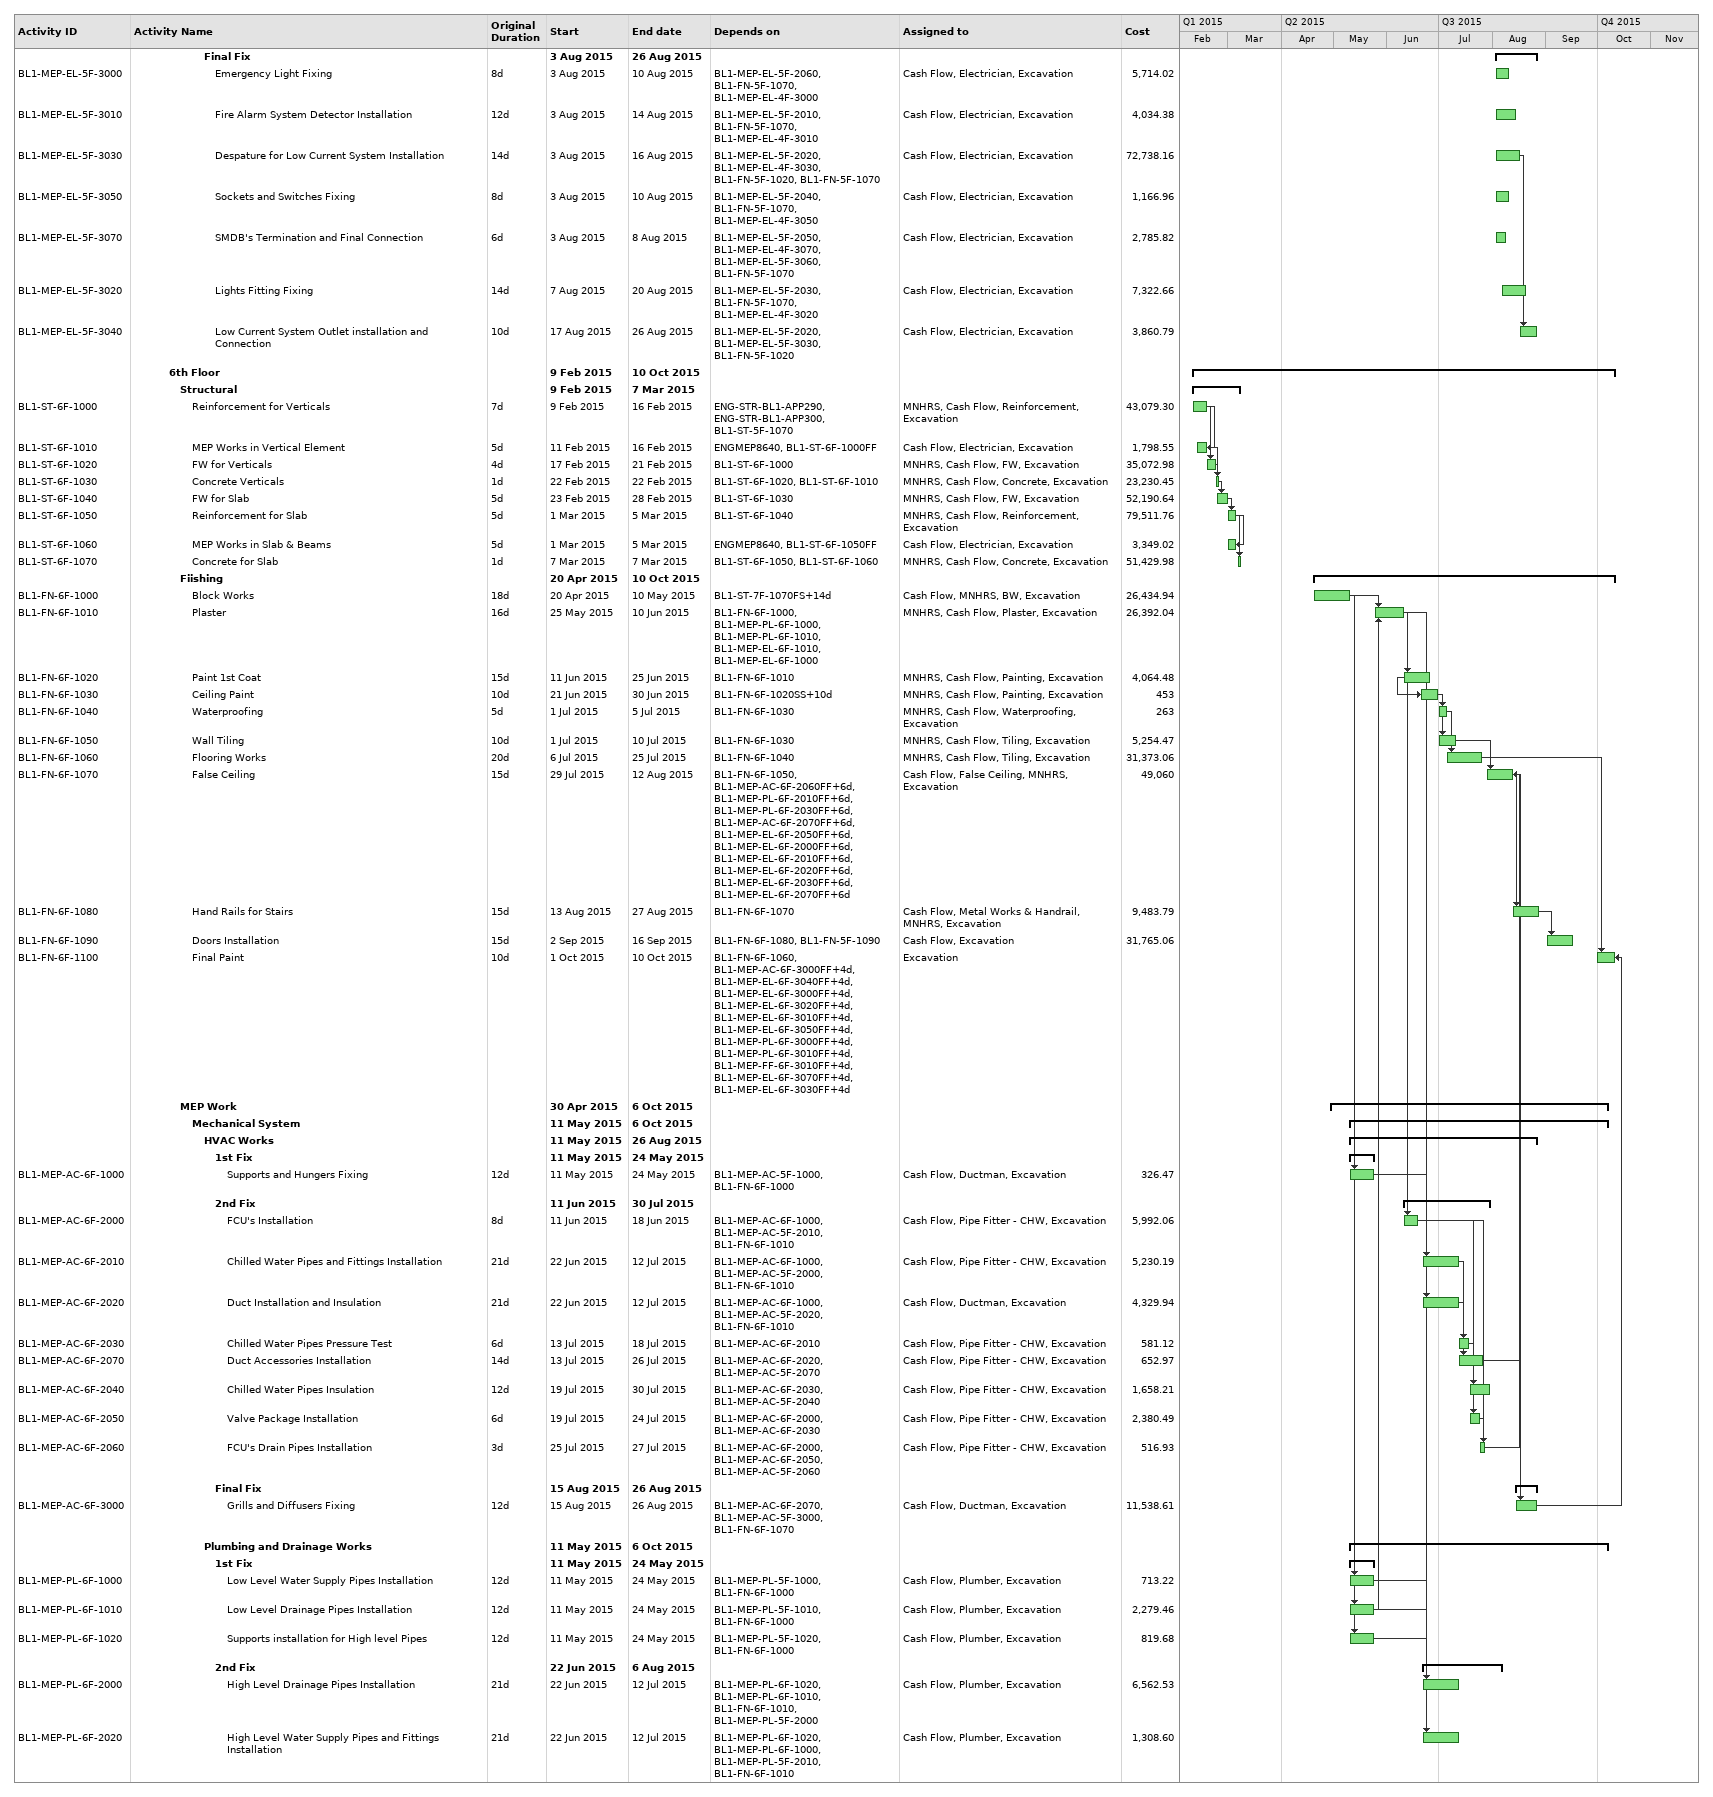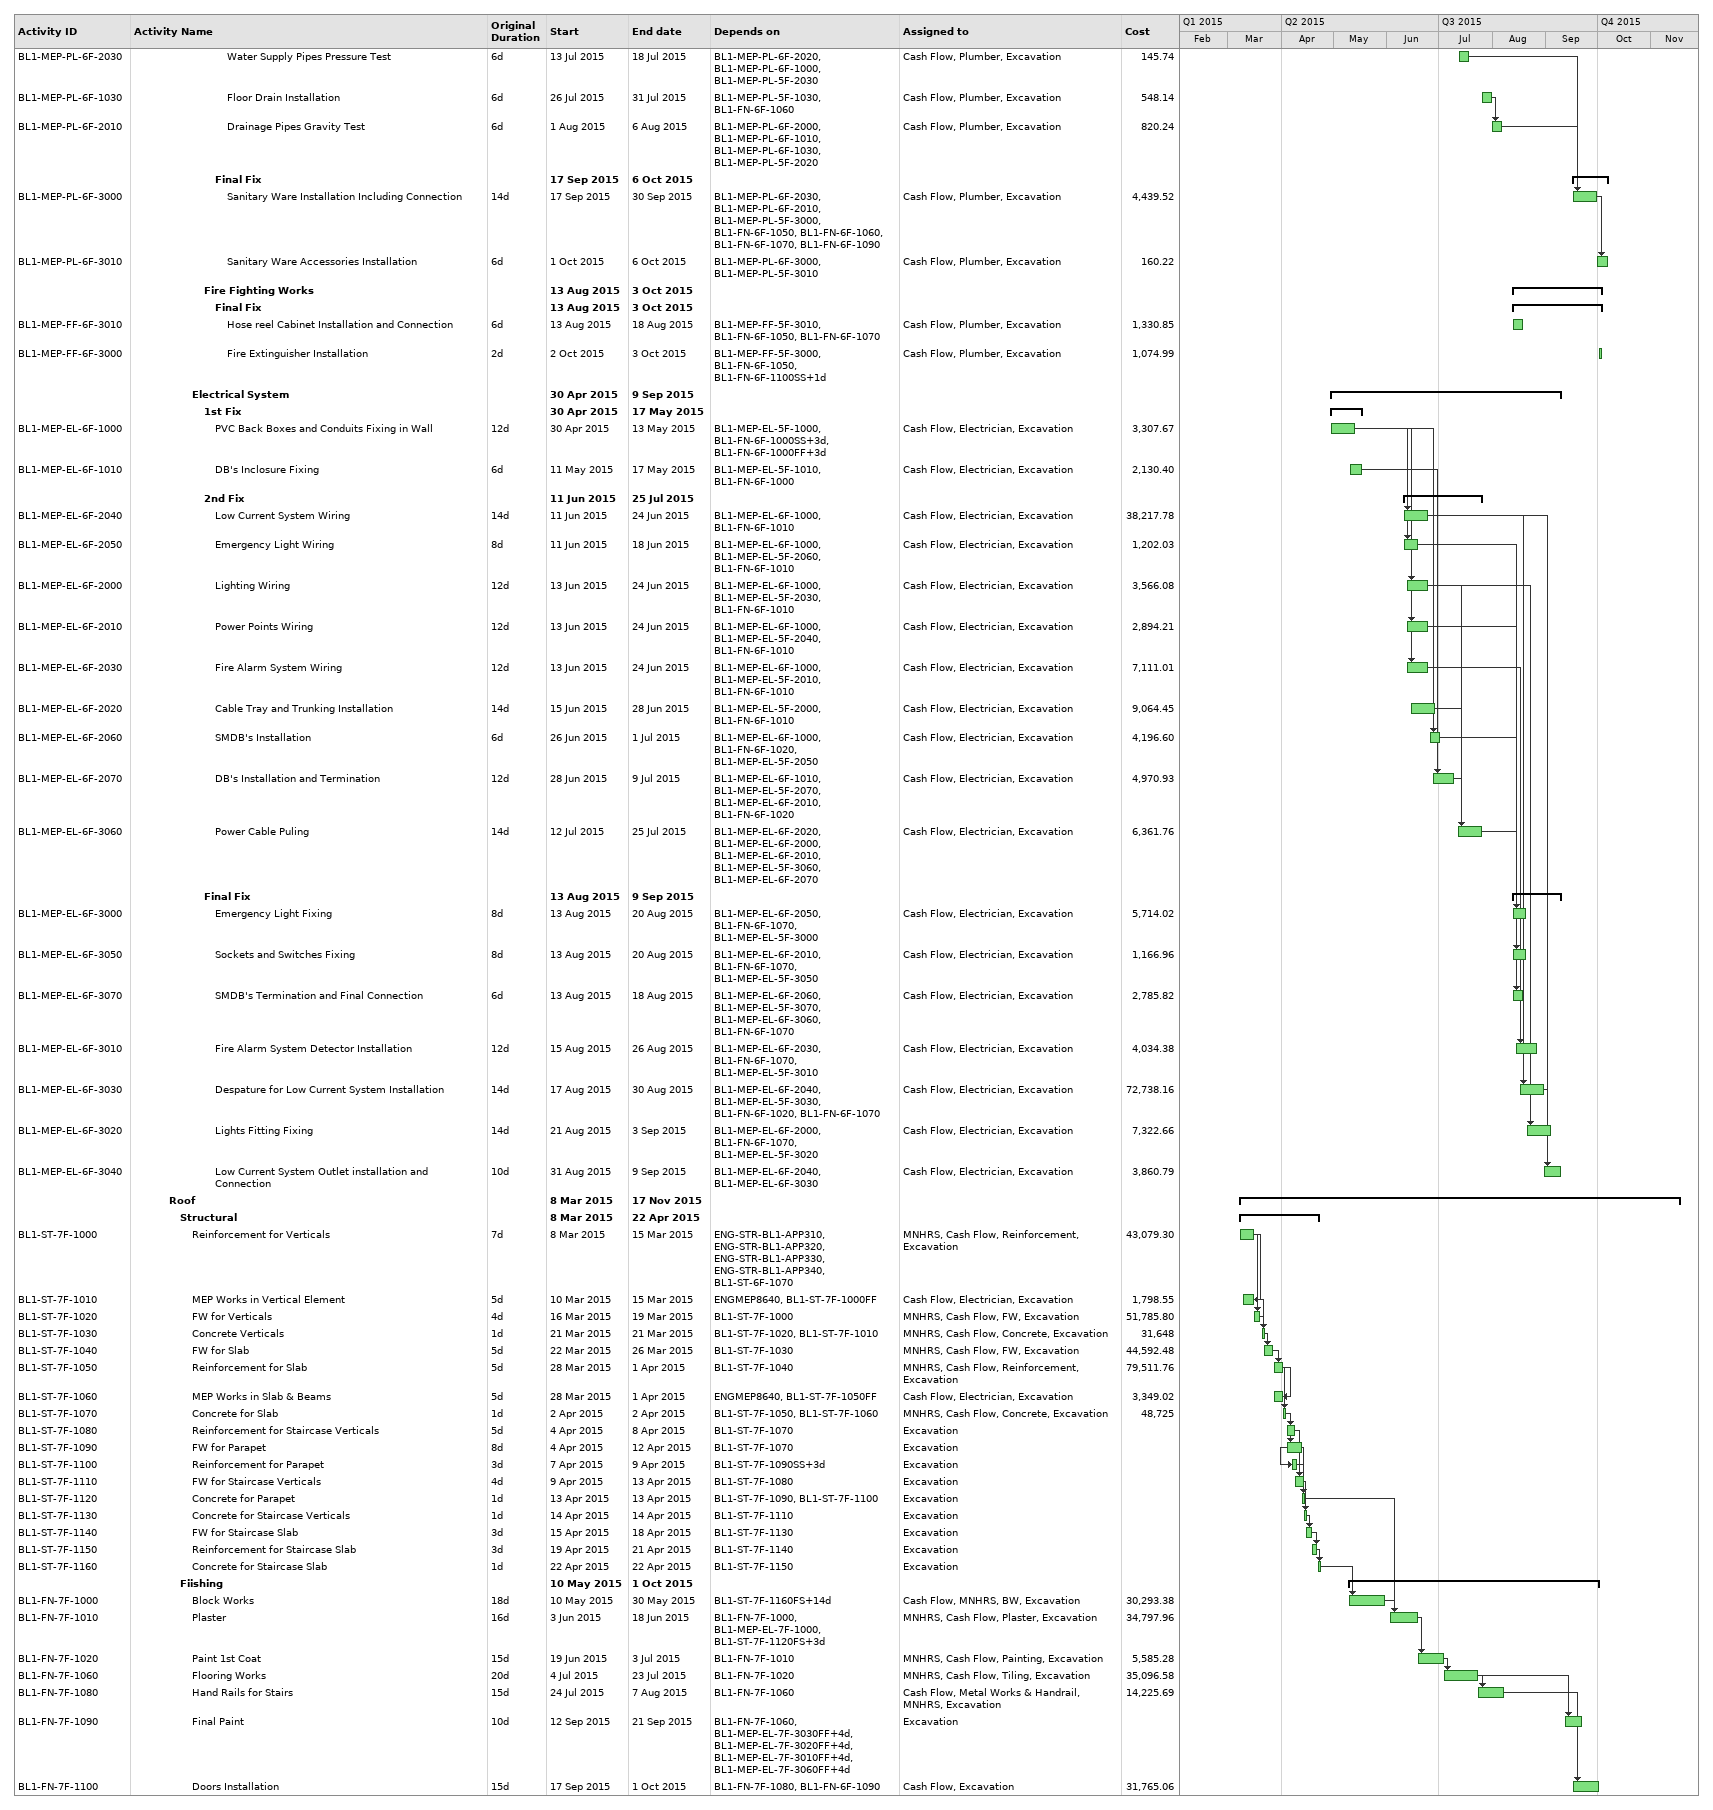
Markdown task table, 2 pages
| ID | Level | Task | Original duration | Start | Finish | Predecessors | Resources | Cost |
|---|---|---|---|---|---|---|---|---|
|  | 7 | **Final Fix** |  | 2015-08-03 | 2015-08-26 |  |  |  |
| BL1-MEP-EL-5F-3000 | 8 | Emergency Light Fixing | 8d | 2015-08-03 | 2015-08-10 | BL1-MEP-EL-5F-2060, BL1-FN-5F-1070, BL1-MEP-EL-4F-3000 | Cash Flow, Electrician, Excavation | 5714.02 |
| BL1-MEP-EL-5F-3010 | 8 | Fire Alarm System Detector Installation | 12d | 2015-08-03 | 2015-08-14 | BL1-MEP-EL-5F-2010, BL1-FN-5F-1070, BL1-MEP-EL-4F-3010 | Cash Flow, Electrician, Excavation | 4034.38 |
| BL1-MEP-EL-5F-3030 | 8 | Despature for Low Current System Installation | 14d | 2015-08-03 | 2015-08-16 | BL1-MEP-EL-5F-2020, BL1-MEP-EL-4F-3030, BL1-FN-5F-1020, BL1-FN-5F-1070 | Cash Flow, Electrician, Excavation | 72738.16 |
| BL1-MEP-EL-5F-3050 | 8 | Sockets and Switches Fixing | 8d | 2015-08-03 | 2015-08-10 | BL1-MEP-EL-5F-2040, BL1-FN-5F-1070, BL1-MEP-EL-4F-3050 | Cash Flow, Electrician, Excavation | 1166.96 |
| BL1-MEP-EL-5F-3070 | 8 | SMDB's Termination and Final Connection | 6d | 2015-08-03 | 2015-08-08 | BL1-MEP-EL-5F-2050, BL1-MEP-EL-4F-3070, BL1-MEP-EL-5F-3060, BL1-FN-5F-1070 | Cash Flow, Electrician, Excavation | 2785.82 |
| BL1-MEP-EL-5F-3020 | 8 | Lights Fitting Fixing | 14d | 2015-08-07 | 2015-08-20 | BL1-MEP-EL-5F-2030, BL1-FN-5F-1070, BL1-MEP-EL-4F-3020 | Cash Flow, Electrician, Excavation | 7322.66 |
| BL1-MEP-EL-5F-3040 | 8 | Low Current System Outlet installation and Connection | 10d | 2015-08-17 | 2015-08-26 | BL1-MEP-EL-5F-2020, BL1-MEP-EL-5F-3030, BL1-FN-5F-1020 | Cash Flow, Electrician, Excavation | 3860.79 |
|  | 4 | **6th Floor** |  | 2015-02-09 | 2015-10-10 |  |  |  |
|  | 5 | **Structural** |  | 2015-02-09 | 2015-03-07 |  |  |  |
| BL1-ST-6F-1000 | 6 | Reinforcement for Verticals | 7d | 2015-02-09 | 2015-02-16 | ENG-STR-BL1-APP290, ENG-STR-BL1-APP300, BL1-ST-5F-1070 | MNHRS, Cash Flow, Reinforcement, Excavation | 43079.30 |
| BL1-ST-6F-1010 | 6 | MEP Works in Vertical Element | 5d | 2015-02-11 | 2015-02-16 | ENGMEP8640, BL1-ST-6F-1000FF | Cash Flow, Electrician, Excavation | 1798.55 |
| BL1-ST-6F-1020 | 6 | FW for Verticals | 4d | 2015-02-17 | 2015-02-21 | BL1-ST-6F-1000 | MNHRS, Cash Flow, FW, Excavation | 35072.98 |
| BL1-ST-6F-1030 | 6 | Concrete Verticals | 1d | 2015-02-22 | 2015-02-22 | BL1-ST-6F-1020, BL1-ST-6F-1010 | MNHRS, Cash Flow, Concrete, Excavation | 23230.45 |
| BL1-ST-6F-1040 | 6 | FW for Slab | 5d | 2015-02-23 | 2015-02-28 | BL1-ST-6F-1030 | MNHRS, Cash Flow, FW, Excavation | 52190.64 |
| BL1-ST-6F-1050 | 6 | Reinforcement for Slab | 5d | 2015-03-01 | 2015-03-05 | BL1-ST-6F-1040 | MNHRS, Cash Flow, Reinforcement, Excavation | 79511.76 |
| BL1-ST-6F-1060 | 6 | MEP Works in Slab & Beams | 5d | 2015-03-01 | 2015-03-05 | ENGMEP8640, BL1-ST-6F-1050FF | Cash Flow, Electrician, Excavation | 3349.02 |
| BL1-ST-6F-1070 | 6 | Concrete for Slab | 1d | 2015-03-07 | 2015-03-07 | BL1-ST-6F-1050, BL1-ST-6F-1060 | MNHRS, Cash Flow, Concrete, Excavation | 51429.98 |
|  | 5 | **Fiishing** |  | 2015-04-20 | 2015-10-10 |  |  |  |
| BL1-FN-6F-1000 | 6 | Block Works | 18d | 2015-04-20 | 2015-05-10 | BL1-ST-7F-1070FS+14d | Cash Flow, MNHRS, BW, Excavation | 26434.94 |
| BL1-FN-6F-1010 | 6 | Plaster | 16d | 2015-05-25 | 2015-06-10 | BL1-FN-6F-1000, BL1-MEP-PL-6F-1000, BL1-MEP-PL-6F-1010, BL1-MEP-EL-6F-1010, BL1-MEP-EL-6F-1000 | MNHRS, Cash Flow, Plaster, Excavation | 26392.04 |
| BL1-FN-6F-1020 | 6 | Paint 1st Coat | 15d | 2015-06-11 | 2015-06-25 | BL1-FN-6F-1010 | MNHRS, Cash Flow, Painting, Excavation | 4064.48 |
| BL1-FN-6F-1030 | 6 | Ceiling Paint | 10d | 2015-06-21 | 2015-06-30 | BL1-FN-6F-1020SS+10d | MNHRS, Cash Flow, Painting, Excavation | 453 |
| BL1-FN-6F-1040 | 6 | Waterproofing | 5d | 2015-07-01 | 2015-07-05 | BL1-FN-6F-1030 | MNHRS, Cash Flow, Waterproofing, Excavation | 263 |
| BL1-FN-6F-1050 | 6 | Wall Tiling | 10d | 2015-07-01 | 2015-07-10 | BL1-FN-6F-1030 | MNHRS, Cash Flow, Tiling, Excavation | 5254.47 |
| BL1-FN-6F-1060 | 6 | Flooring Works | 20d | 2015-07-06 | 2015-07-25 | BL1-FN-6F-1040 | MNHRS, Cash Flow, Tiling, Excavation | 31373.06 |
| BL1-FN-6F-1070 | 6 | False Ceiling | 15d | 2015-07-29 | 2015-08-12 | BL1-FN-6F-1050, BL1-MEP-AC-6F-2060FF+6d, BL1-MEP-PL-6F-2010FF+6d, BL1-MEP-PL-6F-2030FF+6d, BL1-MEP-AC-6F-2070FF+6d, BL1-MEP-EL-6F-2050FF+6d, BL1-MEP-EL-6F-2000FF+6d, BL1-MEP-EL-6F-2010FF+6d, BL1-MEP-EL-6F-2020FF+6d, BL1-MEP-EL-6F-2030FF+6d, BL1-MEP-EL-6F-2070FF+6d | Cash Flow, False Ceiling, MNHRS, Excavation | 49060 |
| BL1-FN-6F-1080 | 6 | Hand Rails for Stairs | 15d | 2015-08-13 | 2015-08-27 | BL1-FN-6F-1070 | Cash Flow, Metal Works & Handrail, MNHRS, Excavation | 9483.79 |
| BL1-FN-6F-1090 | 6 | Doors Installation | 15d | 2015-09-02 | 2015-09-16 | BL1-FN-6F-1080, BL1-FN-5F-1090 | Cash Flow, Excavation | 31765.06 |
| BL1-FN-6F-1100 | 6 | Final Paint | 10d | 2015-10-01 | 2015-10-10 | BL1-FN-6F-1060, BL1-MEP-AC-6F-3000FF+4d, BL1-MEP-EL-6F-3040FF+4d, BL1-MEP-EL-6F-3000FF+4d, BL1-MEP-EL-6F-3020FF+4d, BL1-MEP-EL-6F-3010FF+4d, BL1-MEP-EL-6F-3050FF+4d, BL1-MEP-PL-6F-3000FF+4d, BL1-MEP-PL-6F-3010FF+4d, BL1-MEP-FF-6F-3010FF+4d, BL1-MEP-EL-6F-3070FF+4d, BL1-MEP-EL-6F-3030FF+4d | Excavation |  |
|  | 5 | **MEP Work** |  | 2015-04-30 | 2015-10-06 |  |  |  |
|  | 6 | **Mechanical System** |  | 2015-05-11 | 2015-10-06 |  |  |  |
|  | 7 | **HVAC Works** |  | 2015-05-11 | 2015-08-26 |  |  |  |
|  | 8 | **1st Fix** |  | 2015-05-11 | 2015-05-24 |  |  |  |
| BL1-MEP-AC-6F-1000 | 9 | Supports and Hungers Fixing | 12d | 2015-05-11 | 2015-05-24 | BL1-MEP-AC-5F-1000, BL1-FN-6F-1000 | Cash Flow, Ductman, Excavation | 326.47 |
|  | 8 | **2nd Fix** |  | 2015-06-11 | 2015-07-30 |  |  |  |
| BL1-MEP-AC-6F-2000 | 9 | FCU's Installation | 8d | 2015-06-11 | 2015-06-18 | BL1-MEP-AC-6F-1000, BL1-MEP-AC-5F-2010, BL1-FN-6F-1010 | Cash Flow, Pipe Fitter - CHW, Excavation | 5992.06 |
| BL1-MEP-AC-6F-2010 | 9 | Chilled Water Pipes and Fittings Installation | 21d | 2015-06-22 | 2015-07-12 | BL1-MEP-AC-6F-1000, BL1-MEP-AC-5F-2000, BL1-FN-6F-1010 | Cash Flow, Pipe Fitter - CHW, Excavation | 5230.19 |
| BL1-MEP-AC-6F-2020 | 9 | Duct Installation and Insulation | 21d | 2015-06-22 | 2015-07-12 | BL1-MEP-AC-6F-1000, BL1-MEP-AC-5F-2020, BL1-FN-6F-1010 | Cash Flow, Ductman, Excavation | 4329.94 |
| BL1-MEP-AC-6F-2030 | 9 | Chilled Water Pipes Pressure Test | 6d | 2015-07-13 | 2015-07-18 | BL1-MEP-AC-6F-2010 | Cash Flow, Pipe Fitter - CHW, Excavation | 581.12 |
| BL1-MEP-AC-6F-2070 | 9 | Duct Accessories Installation | 14d | 2015-07-13 | 2015-07-26 | BL1-MEP-AC-6F-2020, BL1-MEP-AC-5F-2070 | Cash Flow, Pipe Fitter - CHW, Excavation | 652.97 |
| BL1-MEP-AC-6F-2040 | 9 | Chilled Water Pipes Insulation | 12d | 2015-07-19 | 2015-07-30 | BL1-MEP-AC-6F-2030, BL1-MEP-AC-5F-2040 | Cash Flow, Pipe Fitter - CHW, Excavation | 1658.21 |
| BL1-MEP-AC-6F-2050 | 9 | Valve Package Installation | 6d | 2015-07-19 | 2015-07-24 | BL1-MEP-AC-6F-2000, BL1-MEP-AC-6F-2030 | Cash Flow, Pipe Fitter - CHW, Excavation | 2380.49 |
| BL1-MEP-AC-6F-2060 | 9 | FCU's Drain Pipes Installation | 3d | 2015-07-25 | 2015-07-27 | BL1-MEP-AC-6F-2000, BL1-MEP-AC-6F-2050, BL1-MEP-AC-5F-2060 | Cash Flow, Pipe Fitter - CHW, Excavation | 516.93 |
|  | 8 | **Final Fix** |  | 2015-08-15 | 2015-08-26 |  |  |  |
| BL1-MEP-AC-6F-3000 | 9 | Grills and Diffusers Fixing | 12d | 2015-08-15 | 2015-08-26 | BL1-MEP-AC-6F-2070, BL1-MEP-AC-5F-3000, BL1-FN-6F-1070 | Cash Flow, Ductman, Excavation | 11538.61 |
|  | 7 | **Plumbing and Drainage Works** |  | 2015-05-11 | 2015-10-06 |  |  |  |
|  | 8 | **1st Fix** |  | 2015-05-11 | 2015-05-24 |  |  |  |
| BL1-MEP-PL-6F-1000 | 9 | Low Level Water Supply Pipes Installation | 12d | 2015-05-11 | 2015-05-24 | BL1-MEP-PL-5F-1000, BL1-FN-6F-1000 | Cash Flow, Plumber, Excavation | 713.22 |
| BL1-MEP-PL-6F-1010 | 9 | Low Level Drainage Pipes Installation | 12d | 2015-05-11 | 2015-05-24 | BL1-MEP-PL-5F-1010, BL1-FN-6F-1000 | Cash Flow, Plumber, Excavation | 2279.46 |
| BL1-MEP-PL-6F-1020 | 9 | Supports installation for High level Pipes | 12d | 2015-05-11 | 2015-05-24 | BL1-MEP-PL-5F-1020, BL1-FN-6F-1000 | Cash Flow, Plumber, Excavation | 819.68 |
|  | 8 | **2nd Fix** |  | 2015-06-22 | 2015-08-06 |  |  |  |
| BL1-MEP-PL-6F-2000 | 9 | High Level Drainage Pipes Installation | 21d | 2015-06-22 | 2015-07-12 | BL1-MEP-PL-6F-1020, BL1-MEP-PL-6F-1010, BL1-FN-6F-1010, BL1-MEP-PL-5F-2000 | Cash Flow, Plumber, Excavation | 6562.53 |
| BL1-MEP-PL-6F-2020 | 9 | High Level Water Supply Pipes and Fittings Installation | 21d | 2015-06-22 | 2015-07-12 | BL1-MEP-PL-6F-1020, BL1-MEP-PL-6F-1000, BL1-MEP-PL-5F-2010, BL1-FN-6F-1010 | Cash Flow, Plumber, Excavation | 1308.60 |
| BL1-MEP-PL-6F-2030 | 9 | Water Supply Pipes Pressure Test | 6d | 2015-07-13 | 2015-07-18 | BL1-MEP-PL-6F-2020, BL1-MEP-PL-6F-1000, BL1-MEP-PL-5F-2030 | Cash Flow, Plumber, Excavation | 145.74 |
| BL1-MEP-PL-6F-1030 | 9 | Floor Drain Installation | 6d | 2015-07-26 | 2015-07-31 | BL1-MEP-PL-5F-1030, BL1-FN-6F-1060 | Cash Flow, Plumber, Excavation | 548.14 |
| BL1-MEP-PL-6F-2010 | 9 | Drainage Pipes Gravity Test | 6d | 2015-08-01 | 2015-08-06 | BL1-MEP-PL-6F-2000, BL1-MEP-PL-6F-1010, BL1-MEP-PL-6F-1030, BL1-MEP-PL-5F-2020 | Cash Flow, Plumber, Excavation | 820.24 |
|  | 8 | **Final Fix** |  | 2015-09-17 | 2015-10-06 |  |  |  |
| BL1-MEP-PL-6F-3000 | 9 | Sanitary Ware Installation Including Connection | 14d | 2015-09-17 | 2015-09-30 | BL1-MEP-PL-6F-2030, BL1-MEP-PL-6F-2010, BL1-MEP-PL-5F-3000, BL1-FN-6F-1050, BL1-FN-6F-1060, BL1-FN-6F-1070, BL1-FN-6F-1090 | Cash Flow, Plumber, Excavation | 4439.52 |
| BL1-MEP-PL-6F-3010 | 9 | Sanitary Ware Accessories Installation | 6d | 2015-10-01 | 2015-10-06 | BL1-MEP-PL-6F-3000, BL1-MEP-PL-5F-3010 | Cash Flow, Plumber, Excavation | 160.22 |
|  | 7 | **Fire Fighting Works** |  | 2015-08-13 | 2015-10-03 |  |  |  |
|  | 8 | **Final Fix** |  | 2015-08-13 | 2015-10-03 |  |  |  |
| BL1-MEP-FF-6F-3010 | 9 | Hose reel Cabinet Installation and Connection | 6d | 2015-08-13 | 2015-08-18 | BL1-MEP-FF-5F-3010, BL1-FN-6F-1050, BL1-FN-6F-1070 | Cash Flow, Plumber, Excavation | 1330.85 |
| BL1-MEP-FF-6F-3000 | 9 | Fire Extinguisher Installation | 2d | 2015-10-02 | 2015-10-03 | BL1-MEP-FF-5F-3000, BL1-FN-6F-1050, BL1-FN-6F-1100SS+1d | Cash Flow, Plumber, Excavation | 1074.99 |
|  | 6 | **Electrical System** |  | 2015-04-30 | 2015-09-09 |  |  |  |
|  | 7 | **1st Fix** |  | 2015-04-30 | 2015-05-17 |  |  |  |
| BL1-MEP-EL-6F-1000 | 8 | PVC Back Boxes and Conduits Fixing in Wall | 12d | 2015-04-30 | 2015-05-13 | BL1-MEP-EL-5F-1000, BL1-FN-6F-1000SS+3d, BL1-FN-6F-1000FF+3d | Cash Flow, Electrician, Excavation | 3307.67 |
| BL1-MEP-EL-6F-1010 | 8 | DB's Inclosure Fixing | 6d | 2015-05-11 | 2015-05-17 | BL1-MEP-EL-5F-1010, BL1-FN-6F-1000 | Cash Flow, Electrician, Excavation | 2130.40 |
|  | 7 | **2nd Fix** |  | 2015-06-11 | 2015-07-25 |  |  |  |
| BL1-MEP-EL-6F-2040 | 8 | Low Current System Wiring | 14d | 2015-06-11 | 2015-06-24 | BL1-MEP-EL-6F-1000, BL1-FN-6F-1010 | Cash Flow, Electrician, Excavation | 38217.78 |
| BL1-MEP-EL-6F-2050 | 8 | Emergency Light Wiring | 8d | 2015-06-11 | 2015-06-18 | BL1-MEP-EL-6F-1000, BL1-MEP-EL-5F-2060, BL1-FN-6F-1010 | Cash Flow, Electrician, Excavation | 1202.03 |
| BL1-MEP-EL-6F-2000 | 8 | Lighting Wiring | 12d | 2015-06-13 | 2015-06-24 | BL1-MEP-EL-6F-1000, BL1-MEP-EL-5F-2030, BL1-FN-6F-1010 | Cash Flow, Electrician, Excavation | 3566.08 |
| BL1-MEP-EL-6F-2010 | 8 | Power Points Wiring | 12d | 2015-06-13 | 2015-06-24 | BL1-MEP-EL-6F-1000, BL1-MEP-EL-5F-2040, BL1-FN-6F-1010 | Cash Flow, Electrician, Excavation | 2894.21 |
| BL1-MEP-EL-6F-2030 | 8 | Fire Alarm System Wiring | 12d | 2015-06-13 | 2015-06-24 | BL1-MEP-EL-6F-1000, BL1-MEP-EL-5F-2010, BL1-FN-6F-1010 | Cash Flow, Electrician, Excavation | 7111.01 |
| BL1-MEP-EL-6F-2020 | 8 | Cable Tray and Trunking Installation | 14d | 2015-06-15 | 2015-06-28 | BL1-MEP-EL-5F-2000, BL1-FN-6F-1010 | Cash Flow, Electrician, Excavation | 9064.45 |
| BL1-MEP-EL-6F-2060 | 8 | SMDB's Installation | 6d | 2015-06-26 | 2015-07-01 | BL1-MEP-EL-6F-1000, BL1-FN-6F-1020, BL1-MEP-EL-5F-2050 | Cash Flow, Electrician, Excavation | 4196.60 |
| BL1-MEP-EL-6F-2070 | 8 | DB's Installation and Termination | 12d | 2015-06-28 | 2015-07-09 | BL1-MEP-EL-6F-1010, BL1-MEP-EL-5F-2070, BL1-MEP-EL-6F-2010, BL1-FN-6F-1020 | Cash Flow, Electrician, Excavation | 4970.93 |
| BL1-MEP-EL-6F-3060 | 8 | Power Cable Puling | 14d | 2015-07-12 | 2015-07-25 | BL1-MEP-EL-6F-2020, BL1-MEP-EL-6F-2000, BL1-MEP-EL-6F-2010, BL1-MEP-EL-5F-3060, BL1-MEP-EL-6F-2070 | Cash Flow, Electrician, Excavation | 6361.76 |
|  | 7 | **Final Fix** |  | 2015-08-13 | 2015-09-09 |  |  |  |
| BL1-MEP-EL-6F-3000 | 8 | Emergency Light Fixing | 8d | 2015-08-13 | 2015-08-20 | BL1-MEP-EL-6F-2050, BL1-FN-6F-1070, BL1-MEP-EL-5F-3000 | Cash Flow, Electrician, Excavation | 5714.02 |
| BL1-MEP-EL-6F-3050 | 8 | Sockets and Switches Fixing | 8d | 2015-08-13 | 2015-08-20 | BL1-MEP-EL-6F-2010, BL1-FN-6F-1070, BL1-MEP-EL-5F-3050 | Cash Flow, Electrician, Excavation | 1166.96 |
| BL1-MEP-EL-6F-3070 | 8 | SMDB's Termination and Final Connection | 6d | 2015-08-13 | 2015-08-18 | BL1-MEP-EL-6F-2060, BL1-MEP-EL-5F-3070, BL1-MEP-EL-6F-3060, BL1-FN-6F-1070 | Cash Flow, Electrician, Excavation | 2785.82 |
| BL1-MEP-EL-6F-3010 | 8 | Fire Alarm System Detector Installation | 12d | 2015-08-15 | 2015-08-26 | BL1-MEP-EL-6F-2030, BL1-FN-6F-1070, BL1-MEP-EL-5F-3010 | Cash Flow, Electrician, Excavation | 4034.38 |
| BL1-MEP-EL-6F-3030 | 8 | Despature for Low Current System Installation | 14d | 2015-08-17 | 2015-08-30 | BL1-MEP-EL-6F-2040, BL1-MEP-EL-5F-3030, BL1-FN-6F-1020, BL1-FN-6F-1070 | Cash Flow, Electrician, Excavation | 72738.16 |
| BL1-MEP-EL-6F-3020 | 8 | Lights Fitting Fixing | 14d | 2015-08-21 | 2015-09-03 | BL1-MEP-EL-6F-2000, BL1-FN-6F-1070, BL1-MEP-EL-5F-3020 | Cash Flow, Electrician, Excavation | 7322.66 |
| BL1-MEP-EL-6F-3040 | 8 | Low Current System Outlet installation and Connection | 10d | 2015-08-31 | 2015-09-09 | BL1-MEP-EL-6F-2040, BL1-MEP-EL-6F-3030 | Cash Flow, Electrician, Excavation | 3860.79 |
|  | 4 | **Roof** |  | 2015-03-08 | 2015-11-17 |  |  |  |
|  | 5 | **Structural** |  | 2015-03-08 | 2015-04-22 |  |  |  |
| BL1-ST-7F-1000 | 6 | Reinforcement for Verticals | 7d | 2015-03-08 | 2015-03-15 | ENG-STR-BL1-APP310, ENG-STR-BL1-APP320, ENG-STR-BL1-APP330, ENG-STR-BL1-APP340, BL1-ST-6F-1070 | MNHRS, Cash Flow, Reinforcement, Excavation | 43079.30 |
| BL1-ST-7F-1010 | 6 | MEP Works in Vertical Element | 5d | 2015-03-10 | 2015-03-15 | ENGMEP8640, BL1-ST-7F-1000FF | Cash Flow, Electrician, Excavation | 1798.55 |
| BL1-ST-7F-1020 | 6 | FW for Verticals | 4d | 2015-03-16 | 2015-03-19 | BL1-ST-7F-1000 | MNHRS, Cash Flow, FW, Excavation | 51785.80 |
| BL1-ST-7F-1030 | 6 | Concrete Verticals | 1d | 2015-03-21 | 2015-03-21 | BL1-ST-7F-1020, BL1-ST-7F-1010 | MNHRS, Cash Flow, Concrete, Excavation | 31648 |
| BL1-ST-7F-1040 | 6 | FW for Slab | 5d | 2015-03-22 | 2015-03-26 | BL1-ST-7F-1030 | MNHRS, Cash Flow, FW, Excavation | 44592.48 |
| BL1-ST-7F-1050 | 6 | Reinforcement for Slab | 5d | 2015-03-28 | 2015-04-01 | BL1-ST-7F-1040 | MNHRS, Cash Flow, Reinforcement, Excavation | 79511.76 |
| BL1-ST-7F-1060 | 6 | MEP Works in Slab & Beams | 5d | 2015-03-28 | 2015-04-01 | ENGMEP8640, BL1-ST-7F-1050FF | Cash Flow, Electrician, Excavation | 3349.02 |
| BL1-ST-7F-1070 | 6 | Concrete for Slab | 1d | 2015-04-02 | 2015-04-02 | BL1-ST-7F-1050, BL1-ST-7F-1060 | MNHRS, Cash Flow, Concrete, Excavation | 48725 |
| BL1-ST-7F-1080 | 6 | Reinforcement for Staircase Verticals | 5d | 2015-04-04 | 2015-04-08 | BL1-ST-7F-1070 | Excavation |  |
| BL1-ST-7F-1090 | 6 | FW for Parapet | 8d | 2015-04-04 | 2015-04-12 | BL1-ST-7F-1070 | Excavation |  |
| BL1-ST-7F-1100 | 6 | Reinforcement for Parapet | 3d | 2015-04-07 | 2015-04-09 | BL1-ST-7F-1090SS+3d | Excavation |  |
| BL1-ST-7F-1110 | 6 | FW for Staircase Verticals | 4d | 2015-04-09 | 2015-04-13 | BL1-ST-7F-1080 | Excavation |  |
| BL1-ST-7F-1120 | 6 | Concrete for Parapet | 1d | 2015-04-13 | 2015-04-13 | BL1-ST-7F-1090, BL1-ST-7F-1100 | Excavation |  |
| BL1-ST-7F-1130 | 6 | Concrete for Staircase Verticals | 1d | 2015-04-14 | 2015-04-14 | BL1-ST-7F-1110 | Excavation |  |
| BL1-ST-7F-1140 | 6 | FW for Staircase Slab | 3d | 2015-04-15 | 2015-04-18 | BL1-ST-7F-1130 | Excavation |  |
| BL1-ST-7F-1150 | 6 | Reinforcement for Staircase Slab | 3d | 2015-04-19 | 2015-04-21 | BL1-ST-7F-1140 | Excavation |  |
| BL1-ST-7F-1160 | 6 | Concrete for Staircase Slab | 1d | 2015-04-22 | 2015-04-22 | BL1-ST-7F-1150 | Excavation |  |
|  | 5 | **Fiishing** |  | 2015-05-10 | 2015-10-01 |  |  |  |
| BL1-FN-7F-1000 | 6 | Block Works | 18d | 2015-05-10 | 2015-05-30 | BL1-ST-7F-1160FS+14d | Cash Flow, MNHRS, BW, Excavation | 30293.38 |
| BL1-FN-7F-1010 | 6 | Plaster | 16d | 2015-06-03 | 2015-06-18 | BL1-FN-7F-1000, BL1-MEP-EL-7F-1000, BL1-ST-7F-1120FS+3d | MNHRS, Cash Flow, Plaster, Excavation | 34797.96 |
| BL1-FN-7F-1020 | 6 | Paint 1st Coat | 15d | 2015-06-19 | 2015-07-03 | BL1-FN-7F-1010 | MNHRS, Cash Flow, Painting, Excavation | 5585.28 |
| BL1-FN-7F-1060 | 6 | Flooring Works | 20d | 2015-07-04 | 2015-07-23 | BL1-FN-7F-1020 | MNHRS, Cash Flow, Tiling, Excavation | 35096.58 |
| BL1-FN-7F-1080 | 6 | Hand Rails for Stairs | 15d | 2015-07-24 | 2015-08-07 | BL1-FN-7F-1060 | Cash Flow, Metal Works & Handrail, MNHRS, Excavation | 14225.69 |
| BL1-FN-7F-1090 | 6 | Final Paint | 10d | 2015-09-12 | 2015-09-21 | BL1-FN-7F-1060, BL1-MEP-EL-7F-3030FF+4d, BL1-MEP-EL-7F-3020FF+4d, BL1-MEP-EL-7F-3010FF+4d, BL1-MEP-EL-7F-3060FF+4d | Excavation |  |
| BL1-FN-7F-1100 | 6 | Doors Installation | 15d | 2015-09-17 | 2015-10-01 | BL1-FN-7F-1080, BL1-FN-6F-1090 | Cash Flow, Excavation | 31765.06 |
